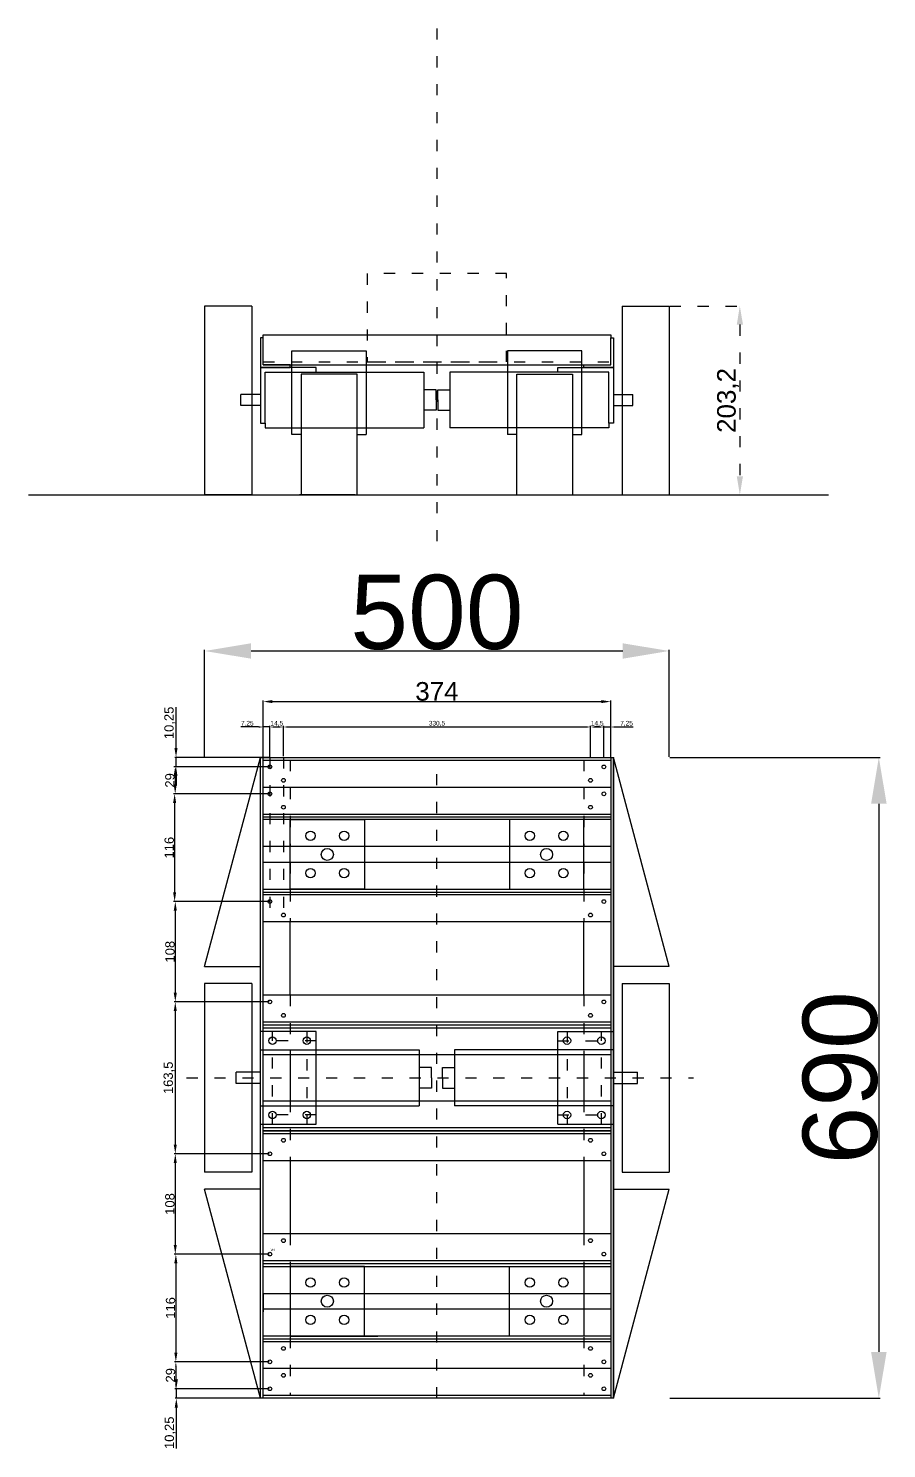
# Model space of a CAD drawing. Header units: millimetres. Extents: x -190 to 2932, y -54 to 4674.
# Drawn here: x -190 to 734, y -54 to 1475 of the extents above; entities that cross this region are included whole.
import ezdxf

# ---------------------------------------------------------------- set-up
doc = ezdxf.new("R2010")
doc.units = ezdxf.units.MM
doc.linetypes.add('ACAD_ISO03W100', pattern=[30, 12, -18])
doc.styles.get("Standard").update_dxf_attribs({"font": 'arial.ttf'})
doc.dimstyles.new('ISO-25', dxfattribs={"dimtxt": 40, "dimasz": 50, "dimexe": 1.25, "dimexo": 0.625, "dimtad": 1, "dimtxsty": 'Standard', "dimcen": 2.5, "dimadec": 0, "dimazin": 0, "dimtfac": 1, "dimtmove": 0, "dimatfit": 3, "dimfxl": 1, "dimarcsym": 0})

# ---------------------------------------------------------------- blocks, each defined once
blk = doc.blocks.new('*D1')
at = {"color": 0, "lineweight": -2, "transparency": 16777216}
for p, q in [((0, 690.6), (0, 805.8)), ((50, 804.5), (450, 804.5)), ((500, 690.6), (500, 805.8))]:
    blk.add_line(p, q, dxfattribs=at)
at = {"color": 0, "transparency": 16777216}
for points in [[(50, 812.8), (50, 796.2), (0, 804.5)], [(450, 812.8), (450, 796.2), (500, 804.5)]]:
    blk.add_solid(points, dxfattribs=at)
at = {"layer": 'Defpoints', "color": 0, "transparency": 16777216}
for p in [(500, 804.5), (0, 690), (500, 690)]:
    blk.add_point(p, dxfattribs=at)
at = {"color": 0, "transparency": 16777216, "insert": (250, 846), "char_height": 5, "attachment_point": 5}
blk.add_mtext('{\\H16x;500}', dxfattribs=at)
blk = doc.blocks.new('*D2')
at = {"color": 0, "lineweight": -2, "transparency": 16777216}
for p, q in [((500.6, 690), (726.9, 690)), ((725.6, 640), (725.6, 50)), ((500.6, 0), (726.9, 0))]:
    blk.add_line(p, q, dxfattribs=at)
at = {"color": 0, "transparency": 16777216}
for points in [[(717.3, 640), (734, 640), (725.6, 690)], [(717.3, 50), (734, 50), (725.6, 0)]]:
    blk.add_solid(points, dxfattribs=at)
at = {"layer": 'Defpoints', "color": 0, "transparency": 16777216}
for p in [(500, 690), (500, 0), (725.6, 0)]:
    blk.add_point(p, dxfattribs=at)
at = {"color": 0, "transparency": 16777216, "insert": (684.2, 345), "char_height": 5, "attachment_point": 5, "rotation": 90}
blk.add_mtext('{\\H16x;690}', dxfattribs=at)
blk = doc.blocks.new('*D6')
at = {"color": 0, "lineweight": -2, "transparency": 16777216}
for p, q in [((63, 690.6), (63, 751.3)), ((73, 750), (427, 750)), ((437, 690.6), (437, 751.3))]:
    blk.add_line(p, q, dxfattribs=at)
at = {"color": 0, "transparency": 16777216}
for points in [[(73, 751.7), (73, 748.4), (63, 750)], [(427, 751.7), (427, 748.4), (437, 750)]]:
    blk.add_solid(points, dxfattribs=at)
at = {"layer": 'Defpoints', "color": 0, "transparency": 16777216}
for p in [(437, 750), (63, 690), (437, 690)]:
    blk.add_point(p, dxfattribs=at)
at = {"color": 0, "transparency": 16777216, "insert": (250, 760.9), "char_height": 20, "attachment_point": 5}
blk.add_mtext('374', dxfattribs=at)
blk = doc.blocks.new('*D7')
at = {"color": 0, "lineweight": -2, "transparency": 16777216}
for p, q in [((58, 722.7), (38.8, 722.7)), ((63, 691.3), (63, 723.9)), ((70.2, 722.7), (63, 722.7)), ((70.2, 690.6), (70.2, 723.9)), ((75.2, 722.7), (80.2, 722.7))]:
    blk.add_line(p, q, dxfattribs=at)
at = {"color": 0, "transparency": 16777216}
for points in [[(58, 723.5), (58, 721.8), (63, 722.7)], [(75.2, 723.5), (75.2, 721.8), (70.2, 722.7)]]:
    blk.add_solid(points, dxfattribs=at)
at = {"layer": 'Defpoints', "color": 0, "transparency": 16777216}
for p in [(70.2, 722.7), (63, 690.6), (70.2, 690)]:
    blk.add_point(p, dxfattribs=at)
at = {"color": 0, "transparency": 16777216, "insert": (45.9, 726.3), "char_height": 5, "attachment_point": 5}
blk.add_mtext('7,25', dxfattribs=at)
blk = doc.blocks.new('*D8')
at = {"color": 0, "lineweight": -2, "transparency": 16777216}
for p, q in [((70.2, 691.3), (70.2, 723.9)), ((75.2, 722.7), (79.7, 722.7)), ((84.7, 691.3), (84.7, 723.9))]:
    blk.add_line(p, q, dxfattribs=at)
at = {"color": 0, "transparency": 16777216}
for points in [[(75.2, 723.5), (75.2, 721.8), (70.2, 722.7)], [(79.7, 723.5), (79.7, 721.8), (84.7, 722.7)]]:
    blk.add_solid(points, dxfattribs=at)
at = {"layer": 'Defpoints', "color": 0, "transparency": 16777216}
for p in [(84.7, 722.7), (70.2, 690.6), (84.7, 690.6)]:
    blk.add_point(p, dxfattribs=at)
at = {"color": 0, "transparency": 16777216, "insert": (77.7, 726.3), "char_height": 5, "attachment_point": 5}
blk.add_mtext('14,5', dxfattribs=at)
blk = doc.blocks.new('*D9')
at = {"color": 0, "lineweight": -2, "transparency": 16777216}
for p, q in [((69.6, 679.8), (-33, 679.8)), ((-31.7, 669.8), (-31.7, 660.8)), ((69.6, 650.8), (-33, 650.8))]:
    blk.add_line(p, q, dxfattribs=at)
at = {"color": 0, "transparency": 16777216}
for points in [[(-33.4, 669.8), (-30, 669.8), (-31.7, 679.8)], [(-33.4, 660.8), (-30, 660.8), (-31.7, 650.8)]]:
    blk.add_solid(points, dxfattribs=at)
at = {"layer": 'Defpoints', "color": 0, "transparency": 16777216}
for p in [(70.2, 679.8), (-31.7, 650.8), (70.2, 650.8)]:
    blk.add_point(p, dxfattribs=at)
at = {"color": 0, "transparency": 16777216, "insert": (-37.4, 665.2), "char_height": 10, "attachment_point": 5, "rotation": 90}
blk.add_mtext('29', dxfattribs=at)
blk = doc.blocks.new('*D10')
at = {"color": 0, "lineweight": -2, "transparency": 16777216}
for p, q in [((69.6, 650.8), (-33.6, 650.8)), ((-32.3, 640.8), (-32.3, 544.8)), ((69.6, 534.8), (-33.6, 534.8))]:
    blk.add_line(p, q, dxfattribs=at)
at = {"color": 0, "transparency": 16777216}
for points in [[(-34, 640.8), (-30.7, 640.8), (-32.3, 650.8)], [(-34, 544.8), (-30.7, 544.8), (-32.3, 534.8)]]:
    blk.add_solid(points, dxfattribs=at)
at = {"layer": 'Defpoints', "color": 0, "transparency": 16777216}
for p in [(70.2, 650.8), (-32.3, 534.8), (70.2, 534.8)]:
    blk.add_point(p, dxfattribs=at)
at = {"color": 0, "transparency": 16777216, "insert": (-38.1, 592.8), "char_height": 10, "attachment_point": 5, "rotation": 90}
blk.add_mtext('116', dxfattribs=at)
blk = doc.blocks.new('*D11')
at = {"color": 0, "lineweight": -2, "transparency": 16777216}
for p, q in [((69.6, 534.8), (-32.9, 534.8)), ((-31.6, 524.8), (-31.6, 436.8)), ((69.6, 426.8), (-32.9, 426.8))]:
    blk.add_line(p, q, dxfattribs=at)
at = {"color": 0, "transparency": 16777216}
for points in [[(-33.3, 524.8), (-29.9, 524.8), (-31.6, 534.8)], [(-33.3, 436.8), (-29.9, 436.8), (-31.6, 426.8)]]:
    blk.add_solid(points, dxfattribs=at)
at = {"layer": 'Defpoints', "color": 0, "transparency": 16777216}
for p in [(70.2, 534.8), (-31.6, 426.8), (70.2, 426.8)]:
    blk.add_point(p, dxfattribs=at)
at = {"color": 0, "transparency": 16777216, "insert": (-37.3, 480.8), "char_height": 10, "attachment_point": 5, "rotation": 90}
blk.add_mtext('108', dxfattribs=at)
blk = doc.blocks.new('*D12')
at = {"color": 0, "lineweight": -2, "transparency": 16777216}
for p, q in [((69.6, 426.8), (-32.9, 426.8)), ((-31.6, 416.8), (-31.6, 273.2)), ((69.6, 263.2), (-32.9, 263.2))]:
    blk.add_line(p, q, dxfattribs=at)
at = {"color": 0, "transparency": 16777216}
for points in [[(-33.3, 416.8), (-30, 416.8), (-31.6, 426.8)], [(-33.3, 273.2), (-30, 273.2), (-31.6, 263.2)]]:
    blk.add_solid(points, dxfattribs=at)
at = {"layer": 'Defpoints', "color": 0, "transparency": 16777216}
for p in [(70.2, 426.8), (-31.6, 263.2), (70.2, 263.2)]:
    blk.add_point(p, dxfattribs=at)
at = {"color": 0, "transparency": 16777216, "insert": (-38.3, 345), "char_height": 10, "attachment_point": 5, "rotation": 90}
blk.add_mtext('163,5', dxfattribs=at)
blk = doc.blocks.new('*D13')
at = {"color": 0, "lineweight": -2, "transparency": 16777216}
for p, q in [((69.6, 263.2), (-32.9, 263.2)), ((-31.6, 253.2), (-31.6, 165.2)), ((69.6, 155.2), (-32.9, 155.2))]:
    blk.add_line(p, q, dxfattribs=at)
at = {"color": 0, "transparency": 16777216}
for points in [[(-33.3, 253.2), (-30, 253.2), (-31.6, 263.2)], [(-33.3, 165.2), (-30, 165.2), (-31.6, 155.2)]]:
    blk.add_solid(points, dxfattribs=at)
at = {"layer": 'Defpoints', "color": 0, "transparency": 16777216}
for p in [(70.2, 263.2), (-31.6, 155.2), (70.2, 155.2)]:
    blk.add_point(p, dxfattribs=at)
at = {"color": 0, "transparency": 16777216, "insert": (-37.4, 209.2), "char_height": 10, "attachment_point": 5, "rotation": 90}
blk.add_mtext('108', dxfattribs=at)
blk = doc.blocks.new('*D14')
at = {"color": 0, "lineweight": -2, "transparency": 16777216}
for p, q in [((69.6, 155.2), (-32.3, 155.2)), ((-31, 145.2), (-31, 49.3)), ((69.6, 39.3), (-32.3, 39.3))]:
    blk.add_line(p, q, dxfattribs=at)
at = {"color": 0, "transparency": 16777216}
for points in [[(-32.7, 145.2), (-29.3, 145.2), (-31, 155.2)], [(-32.7, 49.3), (-29.3, 49.3), (-31, 39.3)]]:
    blk.add_solid(points, dxfattribs=at)
at = {"layer": 'Defpoints', "color": 0, "transparency": 16777216}
for p in [(70.2, 155.2), (-31, 39.3), (70.2, 39.3)]:
    blk.add_point(p, dxfattribs=at)
at = {"color": 0, "transparency": 16777216, "insert": (-36.7, 97.3), "char_height": 10, "attachment_point": 5, "rotation": 90}
blk.add_mtext('116', dxfattribs=at)
blk = doc.blocks.new('*D15')
at = {"color": 0, "lineweight": -2, "transparency": 16777216}
for p, q in [((69.6, 39.3), (-32.2, 39.3)), ((-31, 34.3), (-31, 15.3)), ((69.6, 10.3), (-32.2, 10.3))]:
    blk.add_line(p, q, dxfattribs=at)
at = {"color": 0, "transparency": 16777216}
for points in [[(-31.8, 34.3), (-30.2, 34.3), (-31, 39.3)], [(-31.8, 15.3), (-30.2, 15.3), (-31, 10.3)]]:
    blk.add_solid(points, dxfattribs=at)
at = {"layer": 'Defpoints', "color": 0, "transparency": 16777216}
for p in [(70.2, 39.3), (-31, 10.3), (70.2, 10.3)]:
    blk.add_point(p, dxfattribs=at)
at = {"color": 0, "transparency": 16777216, "insert": (-36.7, 24.8), "char_height": 10, "attachment_point": 5, "rotation": 90}
blk.add_mtext('29', dxfattribs=at)
blk = doc.blocks.new('*D16')
at = {"color": 0, "lineweight": -2, "transparency": 16777216}
for p, q in [((-30.8, 700), (-30.8, 744.1)), ((69.6, 690), (-32.1, 690)), ((-30.8, 679.8), (-30.8, 690)), ((69.6, 679.8), (-32.1, 679.8)), ((-30.8, 669.8), (-30.8, 659.8))]:
    blk.add_line(p, q, dxfattribs=at)
at = {"color": 0, "transparency": 16777216}
for points in [[(-32.5, 700), (-29.2, 700), (-30.8, 690)], [(-32.5, 669.8), (-29.2, 669.8), (-30.8, 679.8)]]:
    blk.add_solid(points, dxfattribs=at)
at = {"layer": 'Defpoints', "color": 0, "transparency": 16777216}
for p in [(-30.8, 690), (70.2, 690), (70.2, 679.8)]:
    blk.add_point(p, dxfattribs=at)
at = {"color": 0, "transparency": 16777216, "insert": (-37.5, 727.1), "char_height": 10, "attachment_point": 5, "rotation": 90}
blk.add_mtext('10,25', dxfattribs=at)
blk = doc.blocks.new('*D17')
at = {"color": 0, "lineweight": -2, "transparency": 16777216}
for p, q in [((-30.5, 20.3), (-30.5, 30.3)), ((69.6, 10.3), (-31.7, 10.3)), ((69, 0), (-31.7, 0)), ((-30.5, 10.3), (-30.5, 0)), ((-30.5, -10), (-30.5, -54.1))]:
    blk.add_line(p, q, dxfattribs=at)
at = {"color": 0, "transparency": 16777216}
for points in [[(-32.2, 20.3), (-28.8, 20.3), (-30.5, 10.3)], [(-32.2, -10), (-28.8, -10), (-30.5, 0)]]:
    blk.add_solid(points, dxfattribs=at)
at = {"layer": 'Defpoints', "color": 0, "transparency": 16777216}
for p in [(-30.5, 0), (69.6, 0), (70.2, 10.3)]:
    blk.add_point(p, dxfattribs=at)
at = {"color": 0, "transparency": 16777216, "insert": (-37.1, -37.1), "char_height": 10, "attachment_point": 5, "rotation": 90}
blk.add_mtext('10,25', dxfattribs=at)
blk = doc.blocks.new('*D18')
at = {"color": 0, "lineweight": -2, "transparency": 16777216}
for p, q in [((84.7, 691.9), (84.7, 723.9)), ((89.7, 722.7), (410.3, 722.7)), ((415.3, 691.9), (415.3, 723.9))]:
    blk.add_line(p, q, dxfattribs=at)
at = {"color": 0, "transparency": 16777216}
for points in [[(89.7, 723.5), (89.7, 721.8), (84.7, 722.7)], [(410.3, 723.5), (410.3, 721.8), (415.3, 722.7)]]:
    blk.add_solid(points, dxfattribs=at)
at = {"layer": 'Defpoints', "color": 0, "transparency": 16777216}
for p in [(415.3, 722.7), (84.7, 691.3), (415.3, 691.3)]:
    blk.add_point(p, dxfattribs=at)
at = {"color": 0, "transparency": 16777216, "insert": (250, 726.3), "char_height": 5, "attachment_point": 5}
blk.add_mtext('330,5', dxfattribs=at)
blk = doc.blocks.new('*D19')
at = {"color": 0, "lineweight": -2, "transparency": 16777216}
for p, q in [((415.3, 690.6), (415.3, 723.9)), ((420.3, 722.7), (424.8, 722.7)), ((429.8, 690.6), (429.8, 723.9))]:
    blk.add_line(p, q, dxfattribs=at)
at = {"color": 0, "transparency": 16777216}
for points in [[(420.3, 723.5), (420.3, 721.8), (415.3, 722.7)], [(424.8, 723.5), (424.8, 721.8), (429.8, 722.7)]]:
    blk.add_solid(points, dxfattribs=at)
at = {"layer": 'Defpoints', "color": 0, "transparency": 16777216}
for p in [(429.8, 722.7), (415.3, 690), (429.8, 690)]:
    blk.add_point(p, dxfattribs=at)
at = {"color": 0, "transparency": 16777216, "insert": (422.5, 726.3), "char_height": 5, "attachment_point": 5}
blk.add_mtext('14,5', dxfattribs=at)
blk = doc.blocks.new('*D20')
at = {"color": 0, "lineweight": -2, "transparency": 16777216}
for p, q in [((424.8, 722.7), (419.8, 722.7)), ((429.8, 691.2), (429.8, 723.9)), ((429.8, 722.7), (437, 722.7)), ((437, 691.2), (437, 723.9)), ((442, 722.7), (461.2, 722.7))]:
    blk.add_line(p, q, dxfattribs=at)
at = {"color": 0, "transparency": 16777216}
for points in [[(424.8, 723.5), (424.8, 721.8), (429.8, 722.7)], [(442, 723.5), (442, 721.8), (437, 722.7)]]:
    blk.add_solid(points, dxfattribs=at)
at = {"layer": 'Defpoints', "color": 0, "transparency": 16777216}
for p in [(437, 722.7), (429.8, 690.6), (437, 690.6)]:
    blk.add_point(p, dxfattribs=at)
at = {"color": 0, "transparency": 16777216, "insert": (454.1, 726.3), "char_height": 5, "attachment_point": 5}
blk.add_mtext('7,25', dxfattribs=at)
blk = doc.blocks.new('*D29')
at = {"color": 0, "linetype": 'ACAD_ISO03W100', "lineweight": -2, "transparency": 16777216}
for p, q in [((500.6, 1175.8), (577.3, 1175.8)), ((576, 1155.8), (576, 992.6)), ((500.6, 972.6), (577.3, 972.6))]:
    blk.add_line(p, q, dxfattribs=at)
at = {"color": 0, "linetype": 'ACAD_ISO03W100', "transparency": 16777216}
for points in [[(572.7, 1155.8), (579.4, 1155.8), (576, 1175.8)], [(572.7, 992.6), (579.4, 992.6), (576, 972.6)]]:
    blk.add_solid(points, dxfattribs=at)
at = {"layer": 'Defpoints', "color": 0, "linetype": 'ACAD_ISO03W100', "transparency": 16777216}
for p in [(500, 1175.8), (500, 972.6), (576, 972.6)]:
    blk.add_point(p, dxfattribs=at)
at = {"color": 0, "linetype": 'ACAD_ISO03W100', "transparency": 16777216, "insert": (563.4, 1074.2), "char_height": 20, "attachment_point": 5, "rotation": 90}
blk.add_mtext('203,2', dxfattribs=at)

msp = doc.modelspace()

# ---------------------------------------------------------------- linework, layer by layer
at = {"color": 4, "linetype": 'ACAD_ISO03W100'}
msp.add_line((250, 1474.721), (250, 917.33), dxfattribs=at)
at = {"color": 3}
for p, q in [((50.8, 1175.795), (0, 1175.795)), ((0, 1175.795), (0, 972.595)), ((50.8, 1175.795), (50.8, 972.595)), ((449.2, 1175.795), (500, 1175.795)), ((449.2, 1175.795), (449.2, 972.595)), ((500, 1175.795), (500, 972.595)), ((94, 1037.595), (94, 1127.595)), ((94, 1127.595), (174, 1127.595)), ((174, 1127.595), (174, 1037.595)), ((406, 1127.595), (326, 1127.595)), ((326, 1127.595), (326, 1037.595)), ((406, 1037.595), (406, 1127.595)), ((164, 1102.595), (104, 1102.595)), ((104, 1102.595), (104, 972.595)), ((164, 972.595), (164, 1102.595)), ((336, 972.595), (336, 1102.595)), ((336, 1102.595), (396, 1102.595)), ((396, 1102.595), (396, 972.595)), ((104, 1037.595), (94, 1037.595)), ((164, 1037.595), (174, 1037.595)), ((336, 1037.595), (326, 1037.595)), ((396, 1037.595), (406, 1037.595)), ((-189.697, 972.595), (671.27, 972.595)), ((50.8, 972.595), (0, 972.595)), ((162, 972.595), (102, 972.595)), ((338, 972.595), (398, 972.595)), ((449.2, 972.595), (500, 972.595)), ((50.8, 446.6), (0, 446.6)), ((0, 446.6), (0, 243.4)), ((50.8, 446.6), (50.8, 243.4)), ((449.2, 446.6), (500, 446.6)), ((449.2, 446.6), (449.2, 243.4)), ((500, 446.6), (500, 243.4)), ((120, 395), (60, 395)), ((120, 295), (120, 395)), ((380, 395), (440, 395)), ((380, 295), (380, 395)), ((60, 295), (120, 295)), ((60, 295), (120, 295)), ((380, 295), (440, 295)), ((50.8, 243.4), (0, 243.4)), ((449.2, 243.4), (500, 243.4)), ((92, 67), (63, 67)), ((172, 67), (186.5, 67))]:
    msp.add_line(p, q, dxfattribs=at)
at = {"color": 1}
for p, q in [((63, 1141.695), (60, 1141.695)), ((60, 1141.695), (60, 1109.695)), ((63, 1141.695), (63, 1144.695)), ((63, 1144.695), (437, 1144.695)), ((63, 1112.695), (63, 1141.695)), ((437, 1144.695), (437, 1141.695)), ((437, 1112.695), (437, 1141.695)), ((437, 1141.695), (440, 1141.695)), ((440, 1141.695), (440, 1109.695)), ((60, 1109.695), (92, 1109.695)), ((92, 1112.695), (63, 1112.695)), ((63, 1112.695), (437, 1112.695)), ((92, 1109.695), (92, 1112.695)), ((408, 1109.695), (408, 1112.695)), ((440, 1109.695), (408, 1109.695)), ((60, 690), (440, 690)), ((60, 0), (60, 690)), ((63, 0), (63, 690)), ((437, 690), (437, 0)), ((440, 690), (440, 0)), ((63, 687), (437, 687)), ((63, 658), (437, 658)), ((63, 629), (437, 629)), ((63, 626), (437, 626)), ((63, 626), (437, 626)), ((437, 623), (63, 623)), ((437, 594), (63, 594)), ((92, 577), (92, 594)), ((408, 577), (408, 594)), ((63, 577), (437, 577)), ((63, 548), (437, 548)), ((63, 545), (437, 545)), ((63, 545), (437, 545)), ((437, 542), (63, 542)), ((437, 513), (63, 513)), ((92, 434), (92, 513)), ((408, 434), (408, 513)), ((437, 434), (63, 434)), ((437, 405), (63, 405)), ((63, 402), (437, 402)), ((63, 402), (437, 402)), ((63, 399), (437, 399)), ((63, 370), (437, 370)), ((92, 370), (92, 320)), ((408, 370), (408, 320)), ((437, 320), (63, 320)), ((437, 291), (63, 291)), ((437, 288), (63, 288)), ((63, 288), (437, 288)), ((63, 285), (437, 285)), ((63, 256), (437, 256)), ((92, 256), (92, 177)), ((408, 256), (408, 177)), ((437, 177), (63, 177)), ((437, 148), (63, 148)), ((63, 145), (437, 145)), ((63, 145), (437, 145)), ((63, 142), (437, 142)), ((63, 113), (437, 113)), ((63, 113), (63, 93)), ((92, 113), (92, 96)), ((408, 113), (408, 96)), ((437, 96), (63, 96)), ((437, 67), (63, 67)), ((63, 64), (437, 64)), ((63, 64), (437, 64)), ((63, 61), (437, 61)), ((437, 32), (63, 32)), ((440, 0), (60, 0)), ((437, 3), (63, 3))]:
    msp.add_line(p, q, dxfattribs=at)
at = {"color": 6}
for p, q in [((60, 1109.695), (60, 1049.695)), ((120, 1109.695), (60, 1109.695)), ((65, 1049.695), (65, 1104.695)), ((65, 1104.695), (120, 1104.695)), ((65, 1104.695), (236, 1104.695)), ((120, 1104.695), (120, 1109.695)), ((236, 1104.695), (236, 1044.695)), ((435, 1104.695), (264, 1104.695)), ((264, 1104.695), (264, 1044.695)), ((380, 1104.695), (380, 1109.695)), ((380, 1109.695), (440, 1109.695)), ((435, 1104.695), (380, 1104.695)), ((435, 1049.695), (435, 1104.695)), ((440, 1109.695), (440, 1049.695)), ((249, 1085.695), (236, 1085.695)), ((249, 1074.695), (249, 1085.695)), ((251, 1074.695), (251, 1085.695)), ((251, 1085.695), (264, 1085.695)), ((60, 1080.695), (39, 1080.695)), ((39, 1068.695), (39, 1080.695)), ((60, 1079.695), (60, 1068.695)), ((249, 1074.695), (249, 1063.695)), ((251, 1074.695), (251, 1063.695)), ((440, 1080.695), (461, 1080.695)), ((440, 1079.695), (440, 1068.695)), ((461, 1068.695), (461, 1080.695)), ((60, 1068.695), (39, 1068.695)), ((249, 1063.695), (236, 1063.695)), ((251, 1063.695), (264, 1063.695)), ((440, 1068.695), (461, 1068.695)), ((60, 1049.695), (65, 1049.695)), ((65, 1049.695), (65, 1044.695)), ((65, 1044.695), (236, 1044.695)), ((435, 1044.695), (264, 1044.695)), ((440, 1049.695), (435, 1049.695)), ((435, 1049.695), (435, 1044.695)), ((60, 375), (231, 375)), ((231, 375), (231, 315)), ((440, 375), (269, 375)), ((269, 375), (269, 315)), ((244, 356), (231, 356)), ((244, 345), (244, 356)), ((256, 345), (256, 356)), ((256, 356), (269, 356)), ((60, 351), (34, 351)), ((34, 339), (34, 351)), ((60, 339), (34, 339)), ((244, 345), (244, 334)), ((256, 345), (256, 334)), ((440, 351), (466, 351)), ((440, 339), (466, 339)), ((466, 339), (466, 351)), ((244, 334), (231, 334)), ((256, 334), (269, 334)), ((60, 315), (231, 315)), ((440, 315), (269, 315))]:
    msp.add_line(p, q, dxfattribs=at)
at = {"color": 1, "linetype": 'ACAD_ISO03W100'}
for p, q in [((63, 1115.695), (437, 1115.695)), ((92, 687), (92, 594)), ((408, 687), (408, 594)), ((92, 577), (92, 513)), ((408, 577), (408, 513)), ((92, 434), (92, 370)), ((408, 434), (408, 370)), ((92, 320), (92, 256)), ((408, 320), (408, 256)), ((92, 177), (92, 113)), ((408, 177), (408, 113)), ((92, 96), (92, 3)), ((408, 96), (408, 3))]:
    msp.add_line(p, q, dxfattribs=at)
for p, q in [((0, 465), (60, 690)), ((60, 0), (60, 690)), ((440, 0), (440, 690)), ((500, 465), (440, 690)), ((0, 465), (60, 465)), ((500, 465), (440, 465)), ((60, 225), (0, 225)), ((60, 0), (0, 225)), ((440, 225), (500, 225)), ((440, 0), (500, 225))]:
    msp.add_line(p, q)
at = {"color": 3, "linetype": 'ACAD_ISO03W100'}
for p, q in [((70.25, 690), (70.25, 513)), ((84.75, 690), (84.75, 513)), ((120, 385), (60, 385)), ((73, 295), (73, 395)), ((110, 395), (110, 295)), ((380, 385), (440, 385)), ((390, 395), (390, 295)), ((427, 295), (427, 395)), ((120, 305), (60, 305)), ((380, 305), (440, 305))]:
    msp.add_line(p, q, dxfattribs=at)
at = {"linetype": 'ACAD_ISO03W100'}
for p, q in [((250, 0), (250, 690)), ((-19.392, 345), (526.089, 345))]:
    msp.add_line(p, q, dxfattribs=at)
at = {"color": 2, "linetype": 'ACAD_ISO03W100'}
msp.add_lwpolyline([(175, 1115.695), (325, 1115.695), (325, 1210.695), (175, 1210.695)], close=True, dxfattribs=at)
at = {"color": 3}
for points in [[(92, 623), (172, 623), (172, 548), (92, 548)], [(408, 623), (328, 623), (328, 548), (408, 548)], [(92, 67), (172, 67), (172, 142), (92, 142)], [(408, 67), (328, 67), (328, 142), (408, 142)]]:
    msp.add_lwpolyline(points, close=True, dxfattribs=at)
at = {"color": 1}
for centre in [(70.25, 679.75), (429.75, 679.75), (84.75, 665.25), (415.25, 665.25), (70.25, 650.75), (429.75, 650.75), (84.75, 636.25), (415.25, 636.25), (70.25, 534.75), (429.75, 534.75), (84.75, 520.25), (415.25, 520.25), (70.25, 426.75), (429.75, 426.75), (84.75, 412.25), (415.25, 412.25), (84.75, 277.75), (415.25, 277.75), (70.25, 263.25), (429.75, 263.25), (84.75, 169.75), (415.25, 169.75), (70.25, 155.25), (429.75, 155.25), (84.75, 53.75), (415.25, 53.75), (70.25, 39.25), (429.75, 39.25), (84.75, 24.75), (415.25, 24.75), (70.25, 10.25), (429.75, 10.25)]:
    msp.add_circle(centre, 2, dxfattribs=at)
at = {"color": 3}
for centre, radius in [((113.914, 605.569), 5), ((150.086, 605.569), 5), ((349.914, 605.569), 5), ((386.086, 605.569), 5), ((132, 585.5), 6.5), ((368, 585.5), 6.5), ((113.914, 565.431), 5), ((150.086, 565.431), 5), ((349.914, 565.431), 5), ((386.086, 565.431), 5), ((73, 385), 4), ((110, 385), 4), ((390, 385), 4), ((427, 385), 4), ((73, 305), 4), ((110, 305), 4), ((390, 305), 4), ((427, 305), 4), ((113.914, 124.569), 5), ((150.086, 124.569), 5), ((349.914, 124.569), 5), ((386.086, 124.569), 5), ((132, 104.5), 6.5), ((368, 104.5), 6.5), ((113.914, 84.431), 5), ((150.086, 84.431), 5), ((349.914, 84.431), 5), ((386.086, 84.431), 5)]:
    msp.add_circle(centre, radius, dxfattribs=at)

# ---------------------------------------------------------------- texts
at = {"color": 1, "insert": (70.636, 161.132), "char_height": 2.5, "attachment_point": 1}
msp.add_mtext_dynamic_manual_height_columns('M4', width=6.01886, gutter_width=12.5, heights=[0], dxfattribs=at)

# ---------------------------------------------------------------- dimensions: what is measured, and where the dimension line sits
at = {"color": 3, "linetype": 'ACAD_ISO03W100'}
dim = msp.add_linear_dim(base=(576.023, 972.595), p1=(500, 1175.795), p2=(500, 972.595), angle=90, dimstyle='ISO-25', override={"dimtxt": 20, "dimasz": 20}, dxfattribs=at)
dim.commit()
dim.dimension.update_dxf_attribs({"geometry": '*D29', "text_midpoint": (563.379, 1074.195)})
at = {"color": 1}
dim = msp.add_linear_dim(base=(500, 804.509), p1=(0, 690), p2=(500, 690), text='{\\H16x;<>}', dimstyle='ISO-25', override={"dimtxt": 5, "dimasz": 50}, dxfattribs=at)
dim.commit()
dim.dimension.update_dxf_attribs({"geometry": '*D1', "text_midpoint": (250, 845.98)})
at = {"color": 3}
for base, p1, p2, override, picture, middle in [((437, 750.026), (63, 690), (437, 690), {"dimtxt": 20, "dimasz": 10}, '*D6', (250, 760.869)), ((415.25, 722.676), (84.75, 691.25), (415.25, 691.25), {"dimtxt": 5, "dimasz": 5}, '*D18', (250, 726.305)), ((429.75, 722.676), (415.25, 690), (429.75, 690), {"dimtxt": 5, "dimasz": 5}, '*D19', (422.5, 726.305)), ((437, 722.676), (429.75, 690.625), (437, 690.625), {"dimtxt": 5, "dimasz": 5}, '*D20', (454.117, 726.305))]:
    dim = msp.add_linear_dim(base=base, p1=p1, p2=p2, dimstyle='ISO-25', override=override, dxfattribs=at)
    dim.commit()
    dim.dimension.update_dxf_attribs({"geometry": picture, "text_midpoint": middle})
for base, p1, p2, override, picture, middle in [((-30.819, 690), (70.25, 679.75), (70.25, 690), {"dimtxt": 10, "dimasz": 10}, '*D16', (-37.453, 727.064)), ((-31.707, 650.75), (70.25, 679.75), (70.25, 650.75), {"dimtxt": 10, "dimasz": 10}, '*D9', (-37.438, 665.25)), ((-32.332, 534.75), (70.25, 650.75), (70.25, 534.75), {"dimtxt": 10, "dimasz": 10}, '*D10', (-38.063, 592.75)), ((-31.609, 426.75), (70.25, 534.75), (70.25, 426.75), {"dimtxt": 10, "dimasz": 10}, '*D11', (-37.34, 480.75)), ((-31.621, 263.25), (70.25, 426.75), (70.25, 263.25), {"dimtxt": 10, "dimasz": 10}, '*D12', (-38.255, 345)), ((-31.625, 155.25), (70.25, 263.25), (70.25, 155.25), {"dimtxt": 10, "dimasz": 10}, '*D13', (-37.356, 209.25)), ((-31.003, 39.25), (70.25, 155.25), (70.25, 39.25), {"dimtxt": 10, "dimasz": 10}, '*D14', (-36.733, 97.25)), ((-30.992, 10.25), (70.25, 39.25), (70.25, 10.25), {"dimtxt": 10, "dimasz": 5}, '*D15', (-36.723, 24.75)), ((-30.484, 0), (70.25, 10.25), (69.625, 0), {"dimtxt": 10, "dimasz": 10}, '*D17', (-37.119, -37.064))]:
    dim = msp.add_linear_dim(base=base, p1=p1, p2=p2, angle=90, dimstyle='ISO-25', override=override, dxfattribs=at)
    dim.commit()
    dim.dimension.update_dxf_attribs({"geometry": picture, "text_midpoint": middle})
for base, p1, p2, picture, middle in [((70.25, 722.676), (63, 690.625), (70.25, 690), '*D7', (45.883, 722.676)), ((84.75, 722.676), (70.25, 690.625), (84.75, 690.625), '*D8', (77.75, 722.676))]:
    dim = msp.add_linear_dim(base=base, p1=p1, p2=p2, dimstyle='ISO-25', override={"dimtxt": 5, "dimasz": 5}, dxfattribs=at)
    dim.commit()
    dim.dimension.update_dxf_attribs({"geometry": picture, "text_midpoint": middle, "dimtype": 160})
at = {"color": 1}
dim = msp.add_linear_dim(base=(725.623, 0), p1=(500, 690), p2=(500, 0), angle=90, text='{\\H16x;<>}', dimstyle='ISO-25', override={"dimtxt": 5, "dimasz": 50}, dxfattribs=at)
dim.commit()
dim.dimension.update_dxf_attribs({"geometry": '*D2', "text_midpoint": (684.152, 345)})

doc.saveas('drawing.dxf')
